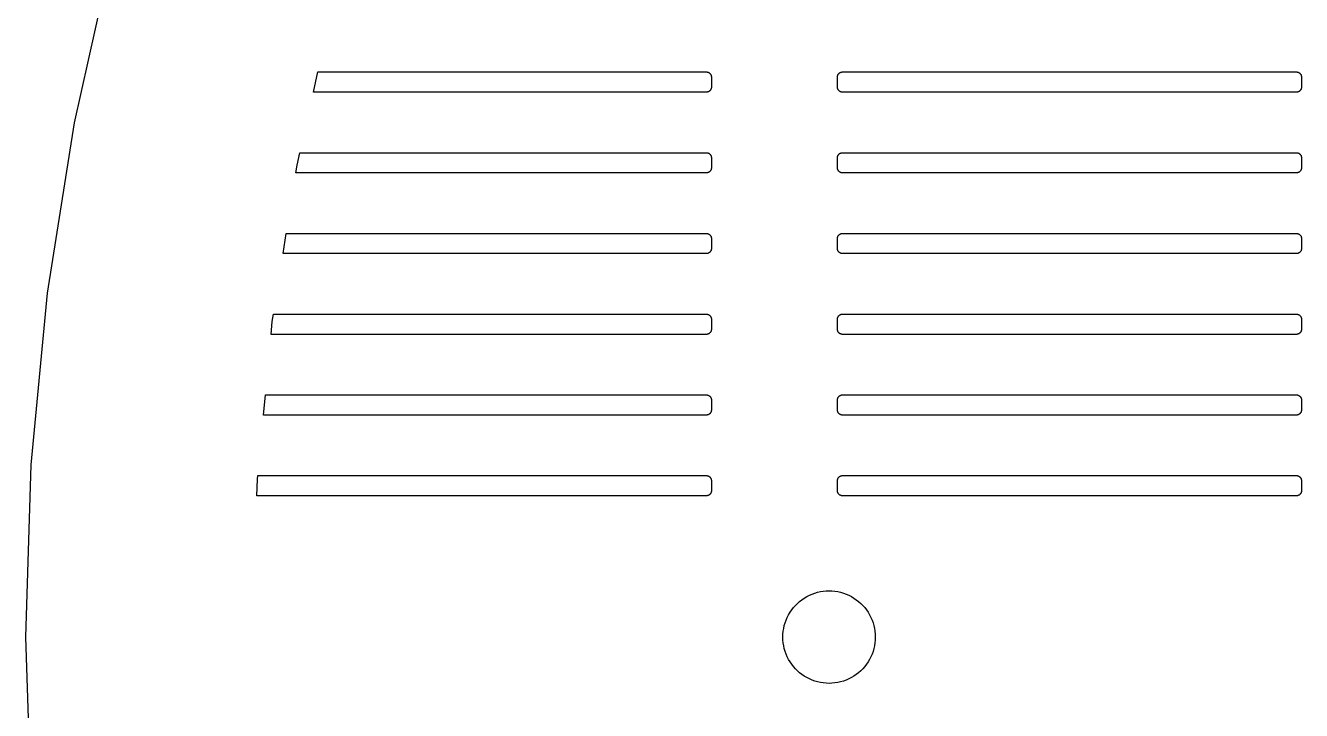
# Model space of a CAD drawing. Header units: metres. Extents: x -163 to 163, y -163 to 163.
# Drawn here: x -163.2 to -87.3, y -4.4 to 36.4 of the extents above; entities that cross this region are included whole.
import ezdxf

# ---------------------------------------------------------------- set-up
doc = ezdxf.new("R2010")
doc.units = ezdxf.units.M

msp = doc.modelspace()

# ---------------------------------------------------------------- linework, layer by layer
for p, q in [((-158.072, 40.5859), (-160.308, 30.5804)), ((-146.075, 32.401), (-145.807, 33.601)), ((-145.807, 33.601), (-122.699, 33.601)), ((-122.699, 33.601), (-122.68, 33.6004)), ((-122.68, 33.6004), (-122.661, 33.5987)), ((-122.661, 33.5987), (-122.643, 33.5957)), ((-122.643, 33.5957), (-122.624, 33.5916)), ((-122.624, 33.5916), (-122.606, 33.5863)), ((-122.606, 33.5863), (-122.589, 33.58)), ((-122.589, 33.58), (-122.571, 33.5725)), ((-122.571, 33.5725), (-122.554, 33.5639)), ((-122.554, 33.5639), (-122.538, 33.5543)), ((-122.538, 33.5543), (-122.523, 33.5437)), ((-122.523, 33.5437), (-122.508, 33.5322)), ((-122.508, 33.5322), (-122.494, 33.5197)), ((-122.494, 33.5197), (-122.48, 33.5064)), ((-122.48, 33.5064), (-122.468, 33.4923)), ((-122.468, 33.4923), (-122.456, 33.4774)), ((-122.456, 33.4774), (-122.446, 33.4618)), ((-122.446, 33.4618), (-122.436, 33.4456)), ((-122.436, 33.4456), (-122.428, 33.4288)), ((-122.428, 33.4288), (-122.42, 33.4115)), ((-122.42, 33.4115), (-122.414, 33.3937)), ((-114.884, 33.3937), (-114.878, 33.4115)), ((-114.878, 33.4115), (-114.87, 33.4288)), ((-114.87, 33.4288), (-114.862, 33.4456)), ((-114.862, 33.4456), (-114.852, 33.4618)), ((-114.852, 33.4618), (-114.842, 33.4774)), ((-114.842, 33.4774), (-114.83, 33.4923)), ((-114.83, 33.4923), (-114.818, 33.5064)), ((-114.818, 33.5064), (-114.804, 33.5197)), ((-114.804, 33.5197), (-114.79, 33.5322)), ((-114.79, 33.5322), (-114.775, 33.5437)), ((-114.775, 33.5437), (-114.76, 33.5543)), ((-114.76, 33.5543), (-114.743, 33.5639)), ((-114.743, 33.5639), (-114.727, 33.5725)), ((-114.727, 33.5725), (-114.709, 33.58)), ((-114.709, 33.58), (-114.692, 33.5863)), ((-114.692, 33.5863), (-114.674, 33.5916)), ((-114.674, 33.5916), (-114.655, 33.5957)), ((-114.655, 33.5957), (-114.637, 33.5987)), ((-114.637, 33.5987), (-114.618, 33.6004)), ((-114.618, 33.6004), (-114.599, 33.601)), ((-114.599, 33.601), (-87.599, 33.601)), ((-87.599, 33.601), (-87.5801, 33.6004)), ((-87.5801, 33.6004), (-87.5614, 33.5987)), ((-87.5614, 33.5987), (-87.5427, 33.5957)), ((-87.5427, 33.5957), (-87.5243, 33.5916)), ((-87.5243, 33.5916), (-87.5062, 33.5863)), ((-87.5062, 33.5863), (-87.4885, 33.58)), ((-87.4885, 33.58), (-87.4712, 33.5725)), ((-87.4712, 33.5725), (-87.4544, 33.5639)), ((-87.4544, 33.5639), (-87.4382, 33.5543)), ((-87.4382, 33.5543), (-87.4226, 33.5437)), ((-87.4226, 33.5437), (-87.4077, 33.5322)), ((-87.4077, 33.5322), (-87.3936, 33.5197)), ((-87.3936, 33.5197), (-87.3803, 33.5064)), ((-87.3803, 33.5064), (-87.3678, 33.4923)), ((-87.3678, 33.4923), (-87.3562, 33.4774)), ((-87.3562, 33.4774), (-87.3457, 33.4618)), ((-87.3457, 33.4618), (-87.3361, 33.4456)), ((-87.3361, 33.4456), (-87.3275, 33.4288)), ((-87.3275, 33.4288), (-87.32, 33.4115)), ((-87.32, 33.4115), (-87.3136, 33.3937)), ((-122.414, 33.3937), (-122.408, 33.3756)), ((-122.408, 33.3756), (-122.404, 33.3573)), ((-122.404, 32.6448), (-122.408, 32.6264)), ((-122.404, 33.3573), (-122.401, 33.3386)), ((-122.401, 32.6634), (-122.404, 32.6448)), ((-122.401, 33.3386), (-122.4, 33.3199)), ((-122.4, 32.6822), (-122.401, 32.6634)), ((-122.4, 33.3199), (-122.399, 33.301)), ((-122.399, 32.701), (-122.4, 32.6822)), ((-122.399, 33.301), (-122.399, 32.701)), ((-114.899, 33.301), (-114.898, 33.3199)), ((-114.899, 32.701), (-114.899, 33.301)), ((-114.898, 32.6822), (-114.899, 32.701)), ((-114.898, 33.3199), (-114.897, 33.3386)), ((-114.897, 32.6634), (-114.898, 32.6822)), ((-114.897, 33.3386), (-114.894, 33.3573)), ((-114.894, 32.6448), (-114.897, 32.6634)), ((-114.894, 33.3573), (-114.89, 33.3756)), ((-114.89, 32.6264), (-114.894, 32.6448)), ((-114.89, 33.3756), (-114.884, 33.3937)), ((-87.3136, 33.3937), (-87.3084, 33.3756)), ((-87.3084, 33.3756), (-87.3043, 33.3573)), ((-87.3043, 32.6448), (-87.3084, 32.6264)), ((-87.3043, 33.3573), (-87.3013, 33.3386)), ((-87.3013, 32.6634), (-87.3043, 32.6448)), ((-87.3013, 33.3386), (-87.2995, 33.3199)), ((-87.2995, 32.6822), (-87.3013, 32.6634)), ((-87.2995, 33.3199), (-87.299, 33.301)), ((-87.299, 32.701), (-87.2995, 32.6822)), ((-87.299, 33.301), (-87.299, 32.701)), ((-122.699, 32.401), (-146.075, 32.401)), ((-122.68, 32.4016), (-122.699, 32.401)), ((-122.661, 32.4034), (-122.68, 32.4016)), ((-122.643, 32.4064), (-122.661, 32.4034)), ((-122.624, 32.4105), (-122.643, 32.4064)), ((-122.606, 32.4157), (-122.624, 32.4105)), ((-122.589, 32.4221), (-122.606, 32.4157)), ((-122.571, 32.4296), (-122.589, 32.4221)), ((-122.554, 32.4382), (-122.571, 32.4296)), ((-122.538, 32.4477), (-122.554, 32.4382)), ((-122.523, 32.4583), (-122.538, 32.4477)), ((-122.508, 32.4699), (-122.523, 32.4583)), ((-122.494, 32.4823), (-122.508, 32.4699)), ((-122.48, 32.4957), (-122.494, 32.4823)), ((-122.468, 32.5098), (-122.48, 32.4957)), ((-122.456, 32.5247), (-122.468, 32.5098)), ((-122.446, 32.5403), (-122.456, 32.5247)), ((-122.436, 32.5565), (-122.446, 32.5403)), ((-122.428, 32.5733), (-122.436, 32.5565)), ((-122.42, 32.5906), (-122.428, 32.5733)), ((-122.414, 32.6083), (-122.42, 32.5906)), ((-122.408, 32.6264), (-122.414, 32.6083)), ((-114.884, 32.6083), (-114.89, 32.6264)), ((-114.878, 32.5906), (-114.884, 32.6083)), ((-114.87, 32.5733), (-114.878, 32.5906)), ((-114.862, 32.5565), (-114.87, 32.5733)), ((-114.852, 32.5403), (-114.862, 32.5565)), ((-114.842, 32.5247), (-114.852, 32.5403)), ((-114.83, 32.5098), (-114.842, 32.5247)), ((-114.818, 32.4957), (-114.83, 32.5098)), ((-114.804, 32.4823), (-114.818, 32.4957)), ((-114.79, 32.4699), (-114.804, 32.4823)), ((-114.775, 32.4583), (-114.79, 32.4699)), ((-114.76, 32.4477), (-114.775, 32.4583)), ((-114.743, 32.4382), (-114.76, 32.4477)), ((-114.727, 32.4296), (-114.743, 32.4382)), ((-114.709, 32.4221), (-114.727, 32.4296)), ((-114.692, 32.4157), (-114.709, 32.4221)), ((-114.674, 32.4105), (-114.692, 32.4157)), ((-114.655, 32.4064), (-114.674, 32.4105)), ((-114.637, 32.4034), (-114.655, 32.4064)), ((-114.618, 32.4016), (-114.637, 32.4034)), ((-114.599, 32.401), (-114.618, 32.4016)), ((-87.599, 32.401), (-114.599, 32.401)), ((-87.5801, 32.4016), (-87.599, 32.401)), ((-87.5614, 32.4034), (-87.5801, 32.4016)), ((-87.5427, 32.4064), (-87.5614, 32.4034)), ((-87.5243, 32.4105), (-87.5427, 32.4064)), ((-87.5062, 32.4157), (-87.5243, 32.4105)), ((-87.4885, 32.4221), (-87.5062, 32.4157)), ((-87.4712, 32.4296), (-87.4885, 32.4221)), ((-87.4544, 32.4382), (-87.4712, 32.4296)), ((-87.4382, 32.4477), (-87.4544, 32.4382)), ((-87.4226, 32.4583), (-87.4382, 32.4477)), ((-87.4077, 32.4699), (-87.4226, 32.4583)), ((-87.3936, 32.4823), (-87.4077, 32.4699)), ((-87.3803, 32.4957), (-87.3936, 32.4823)), ((-87.3678, 32.5098), (-87.3803, 32.4957)), ((-87.3562, 32.5247), (-87.3678, 32.5098)), ((-87.3457, 32.5403), (-87.3562, 32.5247)), ((-87.3361, 32.5565), (-87.3457, 32.5403)), ((-87.3275, 32.5733), (-87.3361, 32.5565)), ((-87.32, 32.5906), (-87.3275, 32.5733)), ((-87.3136, 32.6083), (-87.32, 32.5906)), ((-87.3084, 32.6264), (-87.3136, 32.6083)), ((-160.308, 30.5804), (-161.912, 20.4542)), ((-147.047, 28.0508), (-146.88, 28.801)), ((-146.88, 28.801), (-122.699, 28.801)), ((-122.699, 28.801), (-122.68, 28.8004)), ((-122.68, 28.8004), (-122.661, 28.7987)), ((-122.661, 28.7987), (-122.643, 28.7957)), ((-122.643, 28.7957), (-122.624, 28.7916)), ((-122.624, 28.7916), (-122.606, 28.7864)), ((-122.606, 28.7864), (-122.589, 28.78)), ((-122.589, 28.78), (-122.571, 28.7725)), ((-122.571, 28.7725), (-122.554, 28.7639)), ((-122.554, 28.7639), (-122.538, 28.7543)), ((-122.538, 28.7543), (-122.523, 28.7437)), ((-122.523, 28.7437), (-122.508, 28.7322)), ((-122.508, 28.7322), (-122.494, 28.7197)), ((-122.494, 28.7197), (-122.48, 28.7064)), ((-122.48, 28.7064), (-122.468, 28.6923)), ((-122.468, 28.6923), (-122.456, 28.6774)), ((-122.456, 28.6774), (-122.446, 28.6618)), ((-122.446, 28.6618), (-122.436, 28.6456)), ((-122.436, 28.6456), (-122.428, 28.6288)), ((-122.428, 28.6288), (-122.42, 28.6115)), ((-122.42, 28.6115), (-122.414, 28.5938)), ((-122.414, 28.5938), (-122.408, 28.5757)), ((-122.408, 28.5757), (-122.404, 28.5573)), ((-122.404, 28.5573), (-122.401, 28.5386)), ((-122.401, 28.5386), (-122.4, 28.5199)), ((-122.4, 28.5199), (-122.399, 28.501)), ((-122.399, 28.501), (-122.399, 27.901)), ((-114.899, 28.501), (-114.898, 28.5199)), ((-114.899, 27.901), (-114.899, 28.501)), ((-114.898, 28.5199), (-114.897, 28.5386)), ((-114.897, 28.5386), (-114.894, 28.5573)), ((-114.894, 28.5573), (-114.89, 28.5757)), ((-114.89, 28.5757), (-114.884, 28.5938)), ((-114.884, 28.5938), (-114.878, 28.6115)), ((-114.878, 28.6115), (-114.87, 28.6288)), ((-114.87, 28.6288), (-114.862, 28.6456)), ((-114.862, 28.6456), (-114.852, 28.6618)), ((-114.852, 28.6618), (-114.842, 28.6774)), ((-114.842, 28.6774), (-114.83, 28.6923)), ((-114.83, 28.6923), (-114.818, 28.7064)), ((-114.818, 28.7064), (-114.804, 28.7197)), ((-114.804, 28.7197), (-114.79, 28.7322)), ((-114.79, 28.7322), (-114.775, 28.7437)), ((-114.775, 28.7437), (-114.76, 28.7543)), ((-114.76, 28.7543), (-114.743, 28.7639)), ((-114.743, 28.7639), (-114.727, 28.7725)), ((-114.727, 28.7725), (-114.709, 28.78)), ((-114.709, 28.78), (-114.692, 28.7864)), ((-114.692, 28.7864), (-114.674, 28.7916)), ((-114.674, 28.7916), (-114.655, 28.7957)), ((-114.655, 28.7957), (-114.637, 28.7987)), ((-114.637, 28.7987), (-114.618, 28.8004)), ((-114.618, 28.8004), (-114.599, 28.801)), ((-114.599, 28.801), (-87.599, 28.801)), ((-87.599, 28.801), (-87.5801, 28.8004)), ((-87.5801, 28.8004), (-87.5614, 28.7987)), ((-87.5614, 28.7987), (-87.5427, 28.7957)), ((-87.5427, 28.7957), (-87.5243, 28.7916)), ((-87.5243, 28.7916), (-87.5062, 28.7864)), ((-87.5062, 28.7864), (-87.4885, 28.78)), ((-87.4885, 28.78), (-87.4712, 28.7725)), ((-87.4712, 28.7725), (-87.4544, 28.7639)), ((-87.4544, 28.7639), (-87.4382, 28.7543)), ((-87.4382, 28.7543), (-87.4226, 28.7437)), ((-87.4226, 28.7437), (-87.4077, 28.7322)), ((-87.4077, 28.7322), (-87.3936, 28.7197)), ((-87.3936, 28.7197), (-87.3803, 28.7064)), ((-87.3803, 28.7064), (-87.3678, 28.6923)), ((-87.3678, 28.6923), (-87.3562, 28.6774)), ((-87.3562, 28.6774), (-87.3457, 28.6618)), ((-87.3457, 28.6618), (-87.3361, 28.6456)), ((-87.3361, 28.6456), (-87.3275, 28.6288)), ((-87.3275, 28.6288), (-87.32, 28.6115)), ((-87.32, 28.6115), (-87.3136, 28.5938)), ((-87.3136, 28.5938), (-87.3084, 28.5757)), ((-87.3084, 28.5757), (-87.3043, 28.5573)), ((-87.3043, 28.5573), (-87.3013, 28.5386)), ((-87.3013, 28.5386), (-87.2995, 28.5199)), ((-87.2995, 28.5199), (-87.299, 28.501)), ((-87.299, 28.501), (-87.299, 27.901)), ((-147.119, 27.601), (-147.047, 28.0508)), ((-122.699, 27.601), (-147.119, 27.601)), ((-122.68, 27.6016), (-122.699, 27.601)), ((-122.661, 27.6034), (-122.68, 27.6016)), ((-122.643, 27.6064), (-122.661, 27.6034)), ((-122.624, 27.6105), (-122.643, 27.6064)), ((-122.606, 27.6157), (-122.624, 27.6105)), ((-122.589, 27.6221), (-122.606, 27.6157)), ((-122.571, 27.6296), (-122.589, 27.6221)), ((-122.554, 27.6382), (-122.571, 27.6296)), ((-122.538, 27.6477), (-122.554, 27.6382)), ((-122.523, 27.6583), (-122.538, 27.6477)), ((-122.508, 27.6699), (-122.523, 27.6583)), ((-122.494, 27.6823), (-122.508, 27.6699)), ((-122.48, 27.6957), (-122.494, 27.6823)), ((-122.468, 27.7098), (-122.48, 27.6957)), ((-122.456, 27.7247), (-122.468, 27.7098)), ((-122.446, 27.7403), (-122.456, 27.7247)), ((-122.436, 27.7565), (-122.446, 27.7403)), ((-122.428, 27.7733), (-122.436, 27.7565)), ((-122.42, 27.7906), (-122.428, 27.7733)), ((-122.414, 27.8083), (-122.42, 27.7906)), ((-122.408, 27.8264), (-122.414, 27.8083)), ((-122.404, 27.8448), (-122.408, 27.8264)), ((-122.401, 27.8634), (-122.404, 27.8448)), ((-122.4, 27.8822), (-122.401, 27.8634)), ((-122.399, 27.901), (-122.4, 27.8822)), ((-114.898, 27.8822), (-114.899, 27.901)), ((-114.897, 27.8634), (-114.898, 27.8822)), ((-114.894, 27.8448), (-114.897, 27.8634)), ((-114.89, 27.8264), (-114.894, 27.8448)), ((-114.884, 27.8083), (-114.89, 27.8264)), ((-114.878, 27.7906), (-114.884, 27.8083)), ((-114.87, 27.7733), (-114.878, 27.7906)), ((-114.862, 27.7565), (-114.87, 27.7733)), ((-114.852, 27.7403), (-114.862, 27.7565)), ((-114.842, 27.7247), (-114.852, 27.7403)), ((-114.83, 27.7098), (-114.842, 27.7247)), ((-114.818, 27.6957), (-114.83, 27.7098)), ((-114.804, 27.6823), (-114.818, 27.6957)), ((-114.79, 27.6699), (-114.804, 27.6823)), ((-114.775, 27.6583), (-114.79, 27.6699)), ((-114.76, 27.6477), (-114.775, 27.6583)), ((-114.743, 27.6382), (-114.76, 27.6477)), ((-114.727, 27.6296), (-114.743, 27.6382)), ((-114.709, 27.6221), (-114.727, 27.6296)), ((-114.692, 27.6157), (-114.709, 27.6221)), ((-114.674, 27.6105), (-114.692, 27.6157)), ((-114.655, 27.6064), (-114.674, 27.6105)), ((-114.637, 27.6034), (-114.655, 27.6064)), ((-114.618, 27.6016), (-114.637, 27.6034)), ((-114.599, 27.601), (-114.618, 27.6016)), ((-87.599, 27.601), (-114.599, 27.601)), ((-87.5801, 27.6016), (-87.599, 27.601)), ((-87.5614, 27.6034), (-87.5801, 27.6016)), ((-87.5427, 27.6064), (-87.5614, 27.6034)), ((-87.5243, 27.6105), (-87.5427, 27.6064)), ((-87.5062, 27.6157), (-87.5243, 27.6105)), ((-87.4885, 27.6221), (-87.5062, 27.6157)), ((-87.4712, 27.6296), (-87.4885, 27.6221)), ((-87.4544, 27.6382), (-87.4712, 27.6296)), ((-87.4382, 27.6477), (-87.4544, 27.6382)), ((-87.4226, 27.6583), (-87.4382, 27.6477)), ((-87.4077, 27.6699), (-87.4226, 27.6583)), ((-87.3936, 27.6823), (-87.4077, 27.6699)), ((-87.3803, 27.6957), (-87.3936, 27.6823)), ((-87.3678, 27.7098), (-87.3803, 27.6957)), ((-87.3562, 27.7247), (-87.3678, 27.7098)), ((-87.3457, 27.7403), (-87.3562, 27.7247)), ((-87.3361, 27.7565), (-87.3457, 27.7403)), ((-87.3275, 27.7733), (-87.3361, 27.7565)), ((-87.32, 27.7906), (-87.3275, 27.7733)), ((-87.3136, 27.8083), (-87.32, 27.7906)), ((-87.3084, 27.8264), (-87.3136, 27.8083)), ((-87.3043, 27.8448), (-87.3084, 27.8264)), ((-87.3013, 27.8634), (-87.3043, 27.8448)), ((-87.2995, 27.8822), (-87.3013, 27.8634)), ((-87.299, 27.901), (-87.2995, 27.8822)), ((-147.879, 22.801), (-147.689, 24.001)), ((-147.689, 24.001), (-122.699, 24.001)), ((-122.699, 24.001), (-122.68, 24.0004)), ((-122.68, 24.0004), (-122.661, 23.9987)), ((-122.661, 23.9987), (-122.643, 23.9957)), ((-122.643, 23.9957), (-122.624, 23.9916)), ((-122.624, 23.9916), (-122.606, 23.9864)), ((-122.606, 23.9864), (-122.589, 23.98)), ((-122.589, 23.98), (-122.571, 23.9725)), ((-122.571, 23.9725), (-122.554, 23.9639)), ((-122.554, 23.9639), (-122.538, 23.9543)), ((-122.538, 23.9543), (-122.523, 23.9437)), ((-122.523, 23.9437), (-122.508, 23.9322)), ((-122.508, 23.9322), (-122.494, 23.9197)), ((-122.494, 23.9197), (-122.48, 23.9064)), ((-122.48, 23.9064), (-122.468, 23.8923)), ((-122.468, 23.8923), (-122.456, 23.8774)), ((-122.456, 23.8774), (-122.446, 23.8618)), ((-122.446, 23.8618), (-122.436, 23.8456)), ((-122.436, 23.8456), (-122.428, 23.8288)), ((-122.428, 23.8288), (-122.42, 23.8115)), ((-122.42, 23.8115), (-122.414, 23.7937)), ((-122.414, 23.7937), (-122.408, 23.7757)), ((-122.408, 23.7757), (-122.404, 23.7572)), ((-122.404, 23.7572), (-122.401, 23.7386)), ((-122.401, 23.7386), (-122.4, 23.7199)), ((-122.4, 23.7199), (-122.399, 23.701)), ((-122.399, 23.701), (-122.399, 23.101)), ((-114.899, 23.701), (-114.898, 23.7199)), ((-114.899, 23.101), (-114.899, 23.701)), ((-114.898, 23.7199), (-114.897, 23.7386)), ((-114.897, 23.7386), (-114.894, 23.7572)), ((-114.894, 23.7572), (-114.89, 23.7757)), ((-114.89, 23.7757), (-114.884, 23.7937)), ((-114.884, 23.7937), (-114.878, 23.8115)), ((-114.878, 23.8115), (-114.87, 23.8288)), ((-114.87, 23.8288), (-114.862, 23.8456)), ((-114.862, 23.8456), (-114.852, 23.8618)), ((-114.852, 23.8618), (-114.842, 23.8774)), ((-114.842, 23.8774), (-114.83, 23.8923)), ((-114.83, 23.8923), (-114.818, 23.9064)), ((-114.818, 23.9064), (-114.804, 23.9197)), ((-114.804, 23.9197), (-114.79, 23.9322)), ((-114.79, 23.9322), (-114.775, 23.9437)), ((-114.775, 23.9437), (-114.76, 23.9543)), ((-114.76, 23.9543), (-114.743, 23.9639)), ((-114.743, 23.9639), (-114.727, 23.9725)), ((-114.727, 23.9725), (-114.709, 23.98)), ((-114.709, 23.98), (-114.692, 23.9864)), ((-114.692, 23.9864), (-114.674, 23.9916)), ((-114.674, 23.9916), (-114.655, 23.9957)), ((-114.655, 23.9957), (-114.637, 23.9987)), ((-114.637, 23.9987), (-114.618, 24.0004)), ((-114.618, 24.0004), (-114.599, 24.001)), ((-114.599, 24.001), (-87.599, 24.001)), ((-87.599, 24.001), (-87.5801, 24.0004)), ((-87.5801, 24.0004), (-87.5614, 23.9987)), ((-87.5614, 23.9987), (-87.5427, 23.9957)), ((-87.5427, 23.9957), (-87.5243, 23.9916)), ((-87.5243, 23.9916), (-87.5062, 23.9864)), ((-87.5062, 23.9864), (-87.4885, 23.98)), ((-87.4885, 23.98), (-87.4712, 23.9725)), ((-87.4712, 23.9725), (-87.4544, 23.9639)), ((-87.4544, 23.9639), (-87.4382, 23.9543)), ((-87.4382, 23.9543), (-87.4226, 23.9437)), ((-87.4226, 23.9437), (-87.4077, 23.9322)), ((-87.4077, 23.9322), (-87.3936, 23.9197)), ((-87.3936, 23.9197), (-87.3803, 23.9064)), ((-87.3803, 23.9064), (-87.3678, 23.8923)), ((-87.3678, 23.8923), (-87.3562, 23.8774)), ((-87.3562, 23.8774), (-87.3457, 23.8618)), ((-87.3457, 23.8618), (-87.3361, 23.8456)), ((-87.3361, 23.8456), (-87.3275, 23.8288)), ((-87.3275, 23.8288), (-87.32, 23.8115)), ((-87.32, 23.8115), (-87.3136, 23.7937)), ((-87.3136, 23.7937), (-87.3084, 23.7757)), ((-87.3084, 23.7757), (-87.3043, 23.7572)), ((-87.3043, 23.7572), (-87.3013, 23.7386)), ((-87.3013, 23.7386), (-87.2995, 23.7199)), ((-87.2995, 23.7199), (-87.299, 23.701)), ((-87.299, 23.701), (-87.299, 23.101)), ((-122.699, 22.801), (-147.879, 22.801)), ((-122.68, 22.8016), (-122.699, 22.801)), ((-122.661, 22.8034), (-122.68, 22.8016)), ((-122.643, 22.8064), (-122.661, 22.8034)), ((-122.624, 22.8105), (-122.643, 22.8064)), ((-122.606, 22.8157), (-122.624, 22.8105)), ((-122.589, 22.8221), (-122.606, 22.8157)), ((-122.571, 22.8296), (-122.589, 22.8221)), ((-122.554, 22.8382), (-122.571, 22.8296)), ((-122.538, 22.8477), (-122.554, 22.8382)), ((-122.523, 22.8583), (-122.538, 22.8477)), ((-122.508, 22.8699), (-122.523, 22.8583)), ((-122.494, 22.8824), (-122.508, 22.8699)), ((-122.48, 22.8957), (-122.494, 22.8824)), ((-122.468, 22.9098), (-122.48, 22.8957)), ((-122.456, 22.9247), (-122.468, 22.9098)), ((-122.446, 22.9403), (-122.456, 22.9247)), ((-122.436, 22.9565), (-122.446, 22.9403)), ((-122.428, 22.9733), (-122.436, 22.9565)), ((-122.42, 22.9906), (-122.428, 22.9733)), ((-122.414, 23.0083), (-122.42, 22.9906)), ((-122.408, 23.0264), (-122.414, 23.0083)), ((-122.404, 23.0448), (-122.408, 23.0264)), ((-122.401, 23.0634), (-122.404, 23.0448)), ((-122.4, 23.0822), (-122.401, 23.0634)), ((-122.399, 23.101), (-122.4, 23.0822)), ((-114.898, 23.0822), (-114.899, 23.101)), ((-114.897, 23.0634), (-114.898, 23.0822)), ((-114.894, 23.0448), (-114.897, 23.0634)), ((-114.89, 23.0264), (-114.894, 23.0448)), ((-114.884, 23.0083), (-114.89, 23.0264)), ((-114.878, 22.9906), (-114.884, 23.0083)), ((-114.87, 22.9733), (-114.878, 22.9906)), ((-114.862, 22.9565), (-114.87, 22.9733)), ((-114.852, 22.9403), (-114.862, 22.9565)), ((-114.842, 22.9247), (-114.852, 22.9403)), ((-114.83, 22.9098), (-114.842, 22.9247)), ((-114.818, 22.8957), (-114.83, 22.9098)), ((-114.804, 22.8824), (-114.818, 22.8957)), ((-114.79, 22.8699), (-114.804, 22.8824)), ((-114.775, 22.8583), (-114.79, 22.8699)), ((-114.76, 22.8477), (-114.775, 22.8583)), ((-114.743, 22.8382), (-114.76, 22.8477)), ((-114.727, 22.8296), (-114.743, 22.8382)), ((-114.709, 22.8221), (-114.727, 22.8296)), ((-114.692, 22.8157), (-114.709, 22.8221)), ((-114.674, 22.8105), (-114.692, 22.8157)), ((-114.655, 22.8064), (-114.674, 22.8105)), ((-114.637, 22.8034), (-114.655, 22.8064)), ((-114.618, 22.8016), (-114.637, 22.8034)), ((-114.599, 22.801), (-114.618, 22.8016)), ((-87.599, 22.801), (-114.599, 22.801)), ((-87.5801, 22.8016), (-87.599, 22.801)), ((-87.5614, 22.8034), (-87.5801, 22.8016)), ((-87.5427, 22.8064), (-87.5614, 22.8034)), ((-87.5243, 22.8105), (-87.5427, 22.8064)), ((-87.5062, 22.8157), (-87.5243, 22.8105)), ((-87.4885, 22.8221), (-87.5062, 22.8157)), ((-87.4712, 22.8296), (-87.4885, 22.8221)), ((-87.4544, 22.8382), (-87.4712, 22.8296)), ((-87.4382, 22.8477), (-87.4544, 22.8382)), ((-87.4226, 22.8583), (-87.4382, 22.8477)), ((-87.4077, 22.8699), (-87.4226, 22.8583)), ((-87.3936, 22.8824), (-87.4077, 22.8699)), ((-87.3803, 22.8957), (-87.3936, 22.8824)), ((-87.3678, 22.9098), (-87.3803, 22.8957)), ((-87.3562, 22.9247), (-87.3678, 22.9098)), ((-87.3457, 22.9403), (-87.3562, 22.9247)), ((-87.3361, 22.9565), (-87.3457, 22.9403)), ((-87.3275, 22.9733), (-87.3361, 22.9565)), ((-87.32, 22.9906), (-87.3275, 22.9733)), ((-87.3136, 23.0083), (-87.32, 22.9906)), ((-87.3084, 23.0264), (-87.3136, 23.0083)), ((-87.3043, 23.0448), (-87.3084, 23.0264)), ((-87.3013, 23.0634), (-87.3043, 23.0448)), ((-87.2995, 23.0822), (-87.3013, 23.0634)), ((-87.299, 23.101), (-87.2995, 23.0822)), ((-161.912, 20.4542), (-162.877, 10.2473)), ((-148.519, 18.7623), (-148.449, 19.201)), ((-148.449, 19.201), (-122.699, 19.201)), ((-122.699, 19.201), (-122.68, 19.2005)), ((-122.68, 19.2005), (-122.661, 19.1987)), ((-122.661, 19.1987), (-122.643, 19.1957)), ((-122.643, 19.1957), (-122.624, 19.1916)), ((-122.624, 19.1916), (-122.606, 19.1864)), ((-122.606, 19.1864), (-122.589, 19.18)), ((-122.589, 19.18), (-122.571, 19.1725)), ((-122.571, 19.1725), (-122.554, 19.1639)), ((-122.554, 19.1639), (-122.538, 19.1543)), ((-122.538, 19.1543), (-122.523, 19.1437)), ((-122.523, 19.1437), (-122.508, 19.1322)), ((-122.508, 19.1322), (-122.494, 19.1197)), ((-122.494, 19.1197), (-122.48, 19.1064)), ((-122.48, 19.1064), (-122.468, 19.0923)), ((-122.468, 19.0923), (-122.456, 19.0774)), ((-122.456, 19.0774), (-122.446, 19.0618)), ((-122.446, 19.0618), (-122.436, 19.0456)), ((-122.436, 19.0456), (-122.428, 19.0288)), ((-122.428, 19.0288), (-122.42, 19.0115)), ((-122.42, 19.0115), (-122.414, 18.9937)), ((-122.414, 18.9937), (-122.408, 18.9756)), ((-122.408, 18.9756), (-122.404, 18.9573)), ((-114.894, 18.9573), (-114.89, 18.9756)), ((-114.89, 18.9756), (-114.884, 18.9937)), ((-114.884, 18.9937), (-114.878, 19.0115)), ((-114.878, 19.0115), (-114.87, 19.0288)), ((-114.87, 19.0288), (-114.862, 19.0456)), ((-114.862, 19.0456), (-114.852, 19.0618)), ((-114.852, 19.0618), (-114.842, 19.0774)), ((-114.842, 19.0774), (-114.83, 19.0923)), ((-114.83, 19.0923), (-114.818, 19.1064)), ((-114.818, 19.1064), (-114.804, 19.1197)), ((-114.804, 19.1197), (-114.79, 19.1322)), ((-114.79, 19.1322), (-114.775, 19.1437)), ((-114.775, 19.1437), (-114.76, 19.1543)), ((-114.76, 19.1543), (-114.743, 19.1639)), ((-114.743, 19.1639), (-114.727, 19.1725)), ((-114.727, 19.1725), (-114.709, 19.18)), ((-114.709, 19.18), (-114.692, 19.1864)), ((-114.692, 19.1864), (-114.674, 19.1916)), ((-114.674, 19.1916), (-114.655, 19.1957)), ((-114.655, 19.1957), (-114.637, 19.1987)), ((-114.637, 19.1987), (-114.618, 19.2005)), ((-114.618, 19.2005), (-114.599, 19.201)), ((-114.599, 19.201), (-87.599, 19.201)), ((-87.599, 19.201), (-87.5801, 19.2005)), ((-87.5801, 19.2005), (-87.5614, 19.1987)), ((-87.5614, 19.1987), (-87.5427, 19.1957)), ((-87.5427, 19.1957), (-87.5243, 19.1916)), ((-87.5243, 19.1916), (-87.5062, 19.1864)), ((-87.5062, 19.1864), (-87.4885, 19.18)), ((-87.4885, 19.18), (-87.4712, 19.1725)), ((-87.4712, 19.1725), (-87.4544, 19.1639)), ((-87.4544, 19.1639), (-87.4382, 19.1543)), ((-87.4382, 19.1543), (-87.4226, 19.1437)), ((-87.4226, 19.1437), (-87.4077, 19.1322)), ((-87.4077, 19.1322), (-87.3936, 19.1197)), ((-87.3936, 19.1197), (-87.3803, 19.1064)), ((-87.3803, 19.1064), (-87.3678, 19.0923)), ((-87.3678, 19.0923), (-87.3562, 19.0774)), ((-87.3562, 19.0774), (-87.3457, 19.0618)), ((-87.3457, 19.0618), (-87.3361, 19.0456)), ((-87.3361, 19.0456), (-87.3275, 19.0288)), ((-87.3275, 19.0288), (-87.32, 19.0115)), ((-87.32, 19.0115), (-87.3136, 18.9937)), ((-87.3136, 18.9937), (-87.3084, 18.9756)), ((-87.3084, 18.9756), (-87.3043, 18.9573)), ((-148.59, 18.001), (-148.519, 18.7623)), ((-122.408, 18.2264), (-122.414, 18.2083)), ((-122.404, 18.2448), (-122.408, 18.2264)), ((-122.404, 18.9573), (-122.401, 18.9386)), ((-122.401, 18.2634), (-122.404, 18.2448)), ((-122.401, 18.9386), (-122.4, 18.9199)), ((-122.4, 18.2822), (-122.401, 18.2634)), ((-122.4, 18.9199), (-122.399, 18.901)), ((-122.399, 18.301), (-122.4, 18.2822)), ((-122.399, 18.901), (-122.399, 18.301)), ((-114.899, 18.901), (-114.898, 18.9199)), ((-114.899, 18.301), (-114.899, 18.901)), ((-114.898, 18.2822), (-114.899, 18.301)), ((-114.898, 18.9199), (-114.897, 18.9386)), ((-114.897, 18.2634), (-114.898, 18.2822)), ((-114.897, 18.9386), (-114.894, 18.9573)), ((-114.894, 18.2448), (-114.897, 18.2634)), ((-114.89, 18.2264), (-114.894, 18.2448)), ((-114.884, 18.2083), (-114.89, 18.2264)), ((-87.3084, 18.2264), (-87.3136, 18.2083)), ((-87.3043, 18.2448), (-87.3084, 18.2264)), ((-87.3043, 18.9573), (-87.3013, 18.9386)), ((-87.3013, 18.2634), (-87.3043, 18.2448)), ((-87.3013, 18.9386), (-87.2995, 18.9199)), ((-87.2995, 18.2822), (-87.3013, 18.2634)), ((-87.2995, 18.9199), (-87.299, 18.901)), ((-87.299, 18.301), (-87.2995, 18.2822)), ((-87.299, 18.901), (-87.299, 18.301)), ((-122.699, 18.001), (-148.59, 18.001)), ((-122.68, 18.0016), (-122.699, 18.001)), ((-122.661, 18.0034), (-122.68, 18.0016)), ((-122.643, 18.0063), (-122.661, 18.0034)), ((-122.624, 18.0105), (-122.643, 18.0063)), ((-122.606, 18.0157), (-122.624, 18.0105)), ((-122.589, 18.0221), (-122.606, 18.0157)), ((-122.571, 18.0296), (-122.589, 18.0221)), ((-122.554, 18.0381), (-122.571, 18.0296)), ((-122.538, 18.0477), (-122.554, 18.0381)), ((-122.523, 18.0583), (-122.538, 18.0477)), ((-122.508, 18.0699), (-122.523, 18.0583)), ((-122.494, 18.0824), (-122.508, 18.0699)), ((-122.48, 18.0957), (-122.494, 18.0824)), ((-122.468, 18.1098), (-122.48, 18.0957)), ((-122.456, 18.1247), (-122.468, 18.1098)), ((-122.446, 18.1403), (-122.456, 18.1247)), ((-122.436, 18.1565), (-122.446, 18.1403)), ((-122.428, 18.1733), (-122.436, 18.1565)), ((-122.42, 18.1906), (-122.428, 18.1733)), ((-122.414, 18.2083), (-122.42, 18.1906)), ((-114.878, 18.1906), (-114.884, 18.2083)), ((-114.87, 18.1733), (-114.878, 18.1906)), ((-114.862, 18.1565), (-114.87, 18.1733)), ((-114.852, 18.1403), (-114.862, 18.1565)), ((-114.842, 18.1247), (-114.852, 18.1403)), ((-114.83, 18.1098), (-114.842, 18.1247)), ((-114.818, 18.0957), (-114.83, 18.1098)), ((-114.804, 18.0824), (-114.818, 18.0957)), ((-114.79, 18.0699), (-114.804, 18.0824)), ((-114.775, 18.0583), (-114.79, 18.0699)), ((-114.76, 18.0477), (-114.775, 18.0583)), ((-114.743, 18.0381), (-114.76, 18.0477)), ((-114.727, 18.0296), (-114.743, 18.0381)), ((-114.709, 18.0221), (-114.727, 18.0296)), ((-114.692, 18.0157), (-114.709, 18.0221)), ((-114.674, 18.0105), (-114.692, 18.0157)), ((-114.655, 18.0063), (-114.674, 18.0105)), ((-114.637, 18.0034), (-114.655, 18.0063)), ((-114.618, 18.0016), (-114.637, 18.0034)), ((-114.599, 18.001), (-114.618, 18.0016)), ((-87.599, 18.001), (-114.599, 18.001)), ((-87.5801, 18.0016), (-87.599, 18.001)), ((-87.5614, 18.0034), (-87.5801, 18.0016)), ((-87.5427, 18.0063), (-87.5614, 18.0034)), ((-87.5243, 18.0105), (-87.5427, 18.0063)), ((-87.5062, 18.0157), (-87.5243, 18.0105)), ((-87.4885, 18.0221), (-87.5062, 18.0157)), ((-87.4712, 18.0296), (-87.4885, 18.0221)), ((-87.4544, 18.0381), (-87.4712, 18.0296)), ((-87.4382, 18.0477), (-87.4544, 18.0381)), ((-87.4226, 18.0583), (-87.4382, 18.0477)), ((-87.4077, 18.0699), (-87.4226, 18.0583)), ((-87.3936, 18.0824), (-87.4077, 18.0699)), ((-87.3803, 18.0957), (-87.3936, 18.0824)), ((-87.3678, 18.1098), (-87.3803, 18.0957)), ((-87.3562, 18.1247), (-87.3678, 18.1098)), ((-87.3457, 18.1403), (-87.3562, 18.1247)), ((-87.3361, 18.1565), (-87.3457, 18.1403)), ((-87.3275, 18.1733), (-87.3361, 18.1565)), ((-87.32, 18.1906), (-87.3275, 18.1733)), ((-87.3136, 18.2083), (-87.32, 18.1906)), ((-149.044, 13.201), (-148.931, 14.401)), ((-148.931, 14.401), (-122.699, 14.401)), ((-122.699, 14.401), (-122.68, 14.4005)), ((-122.68, 14.4005), (-122.661, 14.3987)), ((-122.661, 14.3987), (-122.643, 14.3957)), ((-122.643, 14.3957), (-122.624, 14.3916)), ((-122.624, 14.3916), (-122.606, 14.3864)), ((-122.606, 14.3864), (-122.589, 14.38)), ((-122.589, 14.38), (-122.571, 14.3725)), ((-122.571, 14.3725), (-122.554, 14.3639)), ((-122.554, 14.3639), (-122.538, 14.3543)), ((-122.538, 14.3543), (-122.523, 14.3438)), ((-122.523, 14.3438), (-122.508, 14.3322)), ((-122.508, 14.3322), (-122.494, 14.3197)), ((-122.494, 14.3197), (-122.48, 14.3064)), ((-122.48, 14.3064), (-122.468, 14.2923)), ((-122.468, 14.2923), (-122.456, 14.2774)), ((-122.456, 14.2774), (-122.446, 14.2618)), ((-122.446, 14.2618), (-122.436, 14.2456)), ((-122.436, 14.2456), (-122.428, 14.2288)), ((-122.428, 14.2288), (-122.42, 14.2115)), ((-122.42, 14.2115), (-122.414, 14.1937)), ((-122.414, 14.1937), (-122.408, 14.1756)), ((-122.408, 14.1756), (-122.404, 14.1573)), ((-122.404, 14.1573), (-122.401, 14.1386)), ((-122.401, 14.1386), (-122.4, 14.1199)), ((-122.4, 14.1199), (-122.399, 14.101)), ((-122.399, 14.101), (-122.399, 13.501)), ((-114.899, 14.101), (-114.898, 14.1199)), ((-114.899, 13.501), (-114.899, 14.101)), ((-114.898, 14.1199), (-114.897, 14.1386)), ((-114.897, 14.1386), (-114.894, 14.1573)), ((-114.894, 14.1573), (-114.89, 14.1756)), ((-114.89, 14.1756), (-114.884, 14.1937)), ((-114.884, 14.1937), (-114.878, 14.2115)), ((-114.878, 14.2115), (-114.87, 14.2288)), ((-114.87, 14.2288), (-114.862, 14.2456)), ((-114.862, 14.2456), (-114.852, 14.2618)), ((-114.852, 14.2618), (-114.842, 14.2774)), ((-114.842, 14.2774), (-114.83, 14.2923)), ((-114.83, 14.2923), (-114.818, 14.3064)), ((-114.818, 14.3064), (-114.804, 14.3197)), ((-114.804, 14.3197), (-114.79, 14.3322)), ((-114.79, 14.3322), (-114.775, 14.3438)), ((-114.775, 14.3438), (-114.76, 14.3543)), ((-114.76, 14.3543), (-114.743, 14.3639)), ((-114.743, 14.3639), (-114.727, 14.3725)), ((-114.727, 14.3725), (-114.709, 14.38)), ((-114.709, 14.38), (-114.692, 14.3864)), ((-114.692, 14.3864), (-114.674, 14.3916)), ((-114.674, 14.3916), (-114.655, 14.3957)), ((-114.655, 14.3957), (-114.637, 14.3987)), ((-114.637, 14.3987), (-114.618, 14.4005)), ((-114.618, 14.4005), (-114.599, 14.401)), ((-114.599, 14.401), (-87.599, 14.401)), ((-87.599, 14.401), (-87.5801, 14.4005)), ((-87.5801, 14.4005), (-87.5614, 14.3987)), ((-87.5614, 14.3987), (-87.5427, 14.3957)), ((-87.5427, 14.3957), (-87.5243, 14.3916)), ((-87.5243, 14.3916), (-87.5062, 14.3864)), ((-87.5062, 14.3864), (-87.4885, 14.38)), ((-87.4885, 14.38), (-87.4712, 14.3725)), ((-87.4712, 14.3725), (-87.4544, 14.3639)), ((-87.4544, 14.3639), (-87.4382, 14.3543)), ((-87.4382, 14.3543), (-87.4226, 14.3438)), ((-87.4226, 14.3438), (-87.4077, 14.3322)), ((-87.4077, 14.3322), (-87.3936, 14.3197)), ((-87.3936, 14.3197), (-87.3803, 14.3064)), ((-87.3803, 14.3064), (-87.3678, 14.2923)), ((-87.3678, 14.2923), (-87.3562, 14.2774)), ((-87.3562, 14.2774), (-87.3457, 14.2618)), ((-87.3457, 14.2618), (-87.3361, 14.2456)), ((-87.3361, 14.2456), (-87.3275, 14.2288)), ((-87.3275, 14.2288), (-87.32, 14.2115)), ((-87.32, 14.2115), (-87.3136, 14.1937)), ((-87.3136, 14.1937), (-87.3084, 14.1756)), ((-87.3084, 14.1756), (-87.3043, 14.1573)), ((-87.3043, 14.1573), (-87.3013, 14.1386)), ((-87.3013, 14.1386), (-87.2995, 14.1199)), ((-87.2995, 14.1199), (-87.299, 14.101)), ((-87.299, 14.101), (-87.299, 13.501)), ((-122.699, 13.201), (-149.044, 13.201)), ((-122.68, 13.2016), (-122.699, 13.201)), ((-122.661, 13.2034), (-122.68, 13.2016)), ((-122.643, 13.2064), (-122.661, 13.2034)), ((-122.624, 13.2105), (-122.643, 13.2064)), ((-122.606, 13.2157), (-122.624, 13.2105)), ((-122.589, 13.2221), (-122.606, 13.2157)), ((-122.571, 13.2296), (-122.589, 13.2221)), ((-122.554, 13.2381), (-122.571, 13.2296)), ((-122.538, 13.2477), (-122.554, 13.2381)), ((-122.523, 13.2583), (-122.538, 13.2477)), ((-122.508, 13.2699), (-122.523, 13.2583)), ((-122.494, 13.2823), (-122.508, 13.2699)), ((-122.48, 13.2957), (-122.494, 13.2823)), ((-122.468, 13.3098), (-122.48, 13.2957)), ((-122.456, 13.3247), (-122.468, 13.3098)), ((-122.446, 13.3403), (-122.456, 13.3247)), ((-122.436, 13.3565), (-122.446, 13.3403)), ((-122.428, 13.3733), (-122.436, 13.3565)), ((-122.42, 13.3906), (-122.428, 13.3733)), ((-122.414, 13.4083), (-122.42, 13.3906)), ((-122.408, 13.4264), (-122.414, 13.4083)), ((-122.404, 13.4448), (-122.408, 13.4264)), ((-122.401, 13.4634), (-122.404, 13.4448)), ((-122.4, 13.4822), (-122.401, 13.4634)), ((-122.399, 13.501), (-122.4, 13.4822)), ((-114.898, 13.4822), (-114.899, 13.501)), ((-114.897, 13.4634), (-114.898, 13.4822)), ((-114.894, 13.4448), (-114.897, 13.4634)), ((-114.89, 13.4264), (-114.894, 13.4448)), ((-114.884, 13.4083), (-114.89, 13.4264)), ((-114.878, 13.3906), (-114.884, 13.4083)), ((-114.87, 13.3733), (-114.878, 13.3906)), ((-114.862, 13.3565), (-114.87, 13.3733)), ((-114.852, 13.3403), (-114.862, 13.3565)), ((-114.842, 13.3247), (-114.852, 13.3403)), ((-114.83, 13.3098), (-114.842, 13.3247)), ((-114.818, 13.2957), (-114.83, 13.3098)), ((-114.804, 13.2823), (-114.818, 13.2957)), ((-114.79, 13.2699), (-114.804, 13.2823)), ((-114.775, 13.2583), (-114.79, 13.2699)), ((-114.76, 13.2477), (-114.775, 13.2583)), ((-114.743, 13.2381), (-114.76, 13.2477)), ((-114.727, 13.2296), (-114.743, 13.2381)), ((-114.709, 13.2221), (-114.727, 13.2296)), ((-114.692, 13.2157), (-114.709, 13.2221)), ((-114.674, 13.2105), (-114.692, 13.2157)), ((-114.655, 13.2064), (-114.674, 13.2105)), ((-114.637, 13.2034), (-114.655, 13.2064)), ((-114.618, 13.2016), (-114.637, 13.2034)), ((-114.599, 13.201), (-114.618, 13.2016)), ((-87.599, 13.201), (-114.599, 13.201)), ((-87.5801, 13.2016), (-87.599, 13.201)), ((-87.5614, 13.2034), (-87.5801, 13.2016)), ((-87.5427, 13.2064), (-87.5614, 13.2034)), ((-87.5243, 13.2105), (-87.5427, 13.2064)), ((-87.5062, 13.2157), (-87.5243, 13.2105)), ((-87.4885, 13.2221), (-87.5062, 13.2157)), ((-87.4712, 13.2296), (-87.4885, 13.2221)), ((-87.4544, 13.2381), (-87.4712, 13.2296)), ((-87.4382, 13.2477), (-87.4544, 13.2381)), ((-87.4226, 13.2583), (-87.4382, 13.2477)), ((-87.4077, 13.2699), (-87.4226, 13.2583)), ((-87.3936, 13.2823), (-87.4077, 13.2699)), ((-87.3803, 13.2957), (-87.3936, 13.2823)), ((-87.3678, 13.3098), (-87.3803, 13.2957)), ((-87.3562, 13.3247), (-87.3678, 13.3098)), ((-87.3457, 13.3403), (-87.3562, 13.3247)), ((-87.3361, 13.3565), (-87.3457, 13.3403)), ((-87.3275, 13.3733), (-87.3361, 13.3565)), ((-87.32, 13.3906), (-87.3275, 13.3733)), ((-87.3136, 13.4083), (-87.32, 13.3906)), ((-87.3084, 13.4264), (-87.3136, 13.4083)), ((-87.3043, 13.4448), (-87.3084, 13.4264)), ((-87.3013, 13.4634), (-87.3043, 13.4448)), ((-87.2995, 13.4822), (-87.3013, 13.4634)), ((-87.299, 13.501), (-87.2995, 13.4822)), ((-162.877, 10.2473), (-163.199, 0)), ((-149.435, 8.40105), (-149.404, 9.39967)), ((-149.404, 9.39967), (-149.385, 9.60104)), ((-149.385, 9.60104), (-122.699, 9.60104)), ((-122.699, 9.60104), (-122.68, 9.60045)), ((-122.68, 9.60045), (-122.661, 9.59868)), ((-122.661, 9.59868), (-122.643, 9.59572)), ((-122.643, 9.59572), (-122.624, 9.59161)), ((-122.624, 9.59161), (-122.606, 9.58635)), ((-122.606, 9.58635), (-122.589, 9.57997)), ((-122.589, 9.57997), (-122.571, 9.57248)), ((-122.571, 9.57248), (-122.554, 9.56393)), ((-122.554, 9.56393), (-122.538, 9.55434)), ((-122.538, 9.55434), (-122.523, 9.54375)), ((-122.523, 9.54375), (-122.508, 9.5322)), ((-122.508, 9.5322), (-122.494, 9.51973)), ((-122.494, 9.51973), (-122.48, 9.50641)), ((-122.48, 9.50641), (-122.468, 9.49226)), ((-122.468, 9.49226), (-122.456, 9.47737)), ((-122.456, 9.47737), (-122.446, 9.46179)), ((-122.446, 9.46179), (-122.436, 9.44557)), ((-122.436, 9.44557), (-122.428, 9.42877)), ((-122.428, 9.42877), (-122.42, 9.41147)), ((-122.42, 9.41147), (-122.414, 9.39374)), ((-122.414, 9.39374), (-122.408, 9.37564)), ((-122.408, 9.37564), (-122.404, 9.35725)), ((-122.404, 9.35725), (-122.401, 9.33864)), ((-122.401, 9.33864), (-122.4, 9.31987)), ((-122.4, 9.31987), (-122.399, 9.30104)), ((-122.399, 9.30104), (-122.399, 8.70103)), ((-114.899, 9.30104), (-114.898, 9.31987)), ((-114.899, 8.70103), (-114.899, 9.30104)), ((-114.898, 9.31987), (-114.897, 9.33864)), ((-114.897, 9.33864), (-114.894, 9.35725)), ((-114.894, 9.35725), (-114.89, 9.37564)), ((-114.89, 9.37564), (-114.884, 9.39374)), ((-114.884, 9.39374), (-114.878, 9.41147)), ((-114.878, 9.41147), (-114.87, 9.42877)), ((-114.87, 9.42877), (-114.862, 9.44557)), ((-114.862, 9.44557), (-114.852, 9.46179)), ((-114.852, 9.46179), (-114.842, 9.47737)), ((-114.842, 9.47737), (-114.83, 9.49226)), ((-114.83, 9.49226), (-114.818, 9.50641)), ((-114.818, 9.50641), (-114.804, 9.51973)), ((-114.804, 9.51973), (-114.79, 9.5322)), ((-114.79, 9.5322), (-114.775, 9.54375)), ((-114.775, 9.54375), (-114.76, 9.55434)), ((-114.76, 9.55434), (-114.743, 9.56393)), ((-114.743, 9.56393), (-114.727, 9.57248)), ((-114.727, 9.57248), (-114.709, 9.57997)), ((-114.709, 9.57997), (-114.692, 9.58635)), ((-114.692, 9.58635), (-114.674, 9.59161)), ((-114.674, 9.59161), (-114.655, 9.59572)), ((-114.655, 9.59572), (-114.637, 9.59868)), ((-114.637, 9.59868), (-114.618, 9.60045)), ((-114.618, 9.60045), (-114.599, 9.60104)), ((-114.599, 9.60104), (-87.599, 9.60104)), ((-87.599, 9.60104), (-87.5801, 9.60045)), ((-87.5801, 9.60045), (-87.5614, 9.59868)), ((-87.5614, 9.59868), (-87.5427, 9.59572)), ((-87.5427, 9.59572), (-87.5243, 9.59161)), ((-87.5243, 9.59161), (-87.5062, 9.58635)), ((-87.5062, 9.58635), (-87.4885, 9.57997)), ((-87.4885, 9.57997), (-87.4712, 9.57248)), ((-87.4712, 9.57248), (-87.4544, 9.56393)), ((-87.4544, 9.56393), (-87.4382, 9.55434)), ((-87.4382, 9.55434), (-87.4226, 9.54375)), ((-87.4226, 9.54375), (-87.4077, 9.5322)), ((-87.4077, 9.5322), (-87.3936, 9.51973)), ((-87.3936, 9.51973), (-87.3803, 9.50641)), ((-87.3803, 9.50641), (-87.3678, 9.49226)), ((-87.3678, 9.49226), (-87.3562, 9.47737)), ((-87.3562, 9.47737), (-87.3457, 9.46179)), ((-87.3457, 9.46179), (-87.3361, 9.44557)), ((-87.3361, 9.44557), (-87.3275, 9.42877)), ((-87.3275, 9.42877), (-87.32, 9.41147)), ((-87.32, 9.41147), (-87.3136, 9.39374)), ((-87.3136, 9.39374), (-87.3084, 9.37564)), ((-87.3084, 9.37564), (-87.3043, 9.35725)), ((-87.3043, 9.35725), (-87.3013, 9.33864)), ((-87.3013, 9.33864), (-87.2995, 9.31987)), ((-87.2995, 9.31987), (-87.299, 9.30104)), ((-87.299, 9.30104), (-87.299, 8.70103)), ((-122.699, 8.40105), (-149.435, 8.40105)), ((-122.68, 8.40163), (-122.699, 8.40105)), ((-122.661, 8.40341), (-122.68, 8.40163)), ((-122.643, 8.40636), (-122.661, 8.40341)), ((-122.624, 8.41046), (-122.643, 8.40636)), ((-122.606, 8.41573), (-122.624, 8.41046)), ((-122.589, 8.4221), (-122.606, 8.41573)), ((-122.571, 8.4296), (-122.589, 8.4221)), ((-122.554, 8.43814), (-122.571, 8.4296)), ((-122.538, 8.44774), (-122.554, 8.43814)), ((-122.523, 8.45833), (-122.538, 8.44774)), ((-122.508, 8.46988), (-122.523, 8.45833)), ((-122.494, 8.48235), (-122.508, 8.46988)), ((-122.48, 8.49568), (-122.494, 8.48235)), ((-122.468, 8.50981), (-122.48, 8.49568)), ((-122.456, 8.5247), (-122.468, 8.50981)), ((-122.446, 8.5403), (-122.456, 8.5247)), ((-122.436, 8.55652), (-122.446, 8.5403)), ((-122.428, 8.5733), (-122.436, 8.55652)), ((-122.42, 8.59061), (-122.428, 8.5733)), ((-122.414, 8.60834), (-122.42, 8.59061)), ((-122.408, 8.62643), (-122.414, 8.60834)), ((-122.404, 8.64482), (-122.408, 8.62643)), ((-122.401, 8.66344), (-122.404, 8.64482)), ((-122.4, 8.68221), (-122.401, 8.66344)), ((-122.399, 8.70103), (-122.4, 8.68221)), ((-114.898, 8.68221), (-114.899, 8.70103)), ((-114.897, 8.66344), (-114.898, 8.68221)), ((-114.894, 8.64482), (-114.897, 8.66344)), ((-114.89, 8.62643), (-114.894, 8.64482)), ((-114.884, 8.60834), (-114.89, 8.62643)), ((-114.878, 8.59061), (-114.884, 8.60834)), ((-114.87, 8.5733), (-114.878, 8.59061)), ((-114.862, 8.55652), (-114.87, 8.5733)), ((-114.852, 8.5403), (-114.862, 8.55652)), ((-114.842, 8.5247), (-114.852, 8.5403)), ((-114.83, 8.50981), (-114.842, 8.5247)), ((-114.818, 8.49568), (-114.83, 8.50981)), ((-114.804, 8.48235), (-114.818, 8.49568)), ((-114.79, 8.46988), (-114.804, 8.48235)), ((-114.775, 8.45833), (-114.79, 8.46988)), ((-114.76, 8.44774), (-114.775, 8.45833)), ((-114.743, 8.43814), (-114.76, 8.44774)), ((-114.727, 8.4296), (-114.743, 8.43814)), ((-114.709, 8.4221), (-114.727, 8.4296)), ((-114.692, 8.41573), (-114.709, 8.4221)), ((-114.674, 8.41046), (-114.692, 8.41573)), ((-114.655, 8.40636), (-114.674, 8.41046)), ((-114.637, 8.40341), (-114.655, 8.40636)), ((-114.618, 8.40163), (-114.637, 8.40341)), ((-114.599, 8.40105), (-114.618, 8.40163)), ((-87.599, 8.40105), (-114.599, 8.40105)), ((-87.5801, 8.40163), (-87.599, 8.40105)), ((-87.5614, 8.40341), (-87.5801, 8.40163)), ((-87.5427, 8.40636), (-87.5614, 8.40341)), ((-87.5243, 8.41046), (-87.5427, 8.40636)), ((-87.5062, 8.41573), (-87.5243, 8.41046)), ((-87.4885, 8.4221), (-87.5062, 8.41573)), ((-87.4712, 8.4296), (-87.4885, 8.4221)), ((-87.4544, 8.43814), (-87.4712, 8.4296)), ((-87.4382, 8.44774), (-87.4544, 8.43814)), ((-87.4226, 8.45833), (-87.4382, 8.44774)), ((-87.4077, 8.46988), (-87.4226, 8.45833)), ((-87.3936, 8.48235), (-87.4077, 8.46988)), ((-87.3803, 8.49568), (-87.3936, 8.48235)), ((-87.3678, 8.50981), (-87.3803, 8.49568)), ((-87.3562, 8.5247), (-87.3678, 8.50981)), ((-87.3457, 8.5403), (-87.3562, 8.5247)), ((-87.3361, 8.55652), (-87.3457, 8.5403)), ((-87.3275, 8.5733), (-87.3361, 8.55652)), ((-87.32, 8.59061), (-87.3275, 8.5733)), ((-87.3136, 8.60834), (-87.32, 8.59061)), ((-87.3084, 8.62643), (-87.3136, 8.60834)), ((-87.3043, 8.64482), (-87.3084, 8.62643)), ((-87.3013, 8.66344), (-87.3043, 8.64482)), ((-87.2995, 8.68221), (-87.3013, 8.66344)), ((-87.299, 8.70103), (-87.2995, 8.68221)), ((-117.015, 2.22479), (-116.873, 2.3219)), ((-116.873, 2.3219), (-116.724, 2.40984)), ((-116.724, 2.40984), (-116.57, 2.48827)), ((-116.57, 2.48827), (-116.411, 2.55688)), ((-116.411, 2.55688), (-116.249, 2.6154)), ((-116.249, 2.6154), (-116.083, 2.66359)), ((-116.083, 2.66359), (-115.914, 2.70128)), ((-115.914, 2.70128), (-115.744, 2.7283)), ((-115.744, 2.7283), (-115.572, 2.74457)), ((-115.572, 2.74457), (-115.399, 2.75)), ((-115.399, 2.75), (-115.226, 2.74457)), ((-115.226, 2.74457), (-115.054, 2.7283)), ((-115.054, 2.7283), (-114.884, 2.70128)), ((-114.884, 2.70128), (-114.715, 2.66359)), ((-114.715, 2.66359), (-114.549, 2.6154)), ((-114.549, 2.6154), (-114.387, 2.55688)), ((-114.387, 2.55688), (-114.228, 2.48827)), ((-114.228, 2.48827), (-114.074, 2.40984)), ((-114.074, 2.40984), (-113.926, 2.3219)), ((-113.926, 2.3219), (-113.783, 2.22479)), ((-117.721, 1.47351), (-117.624, 1.61641)), ((-117.624, 1.61641), (-117.518, 1.75291)), ((-117.518, 1.75291), (-117.404, 1.88249)), ((-117.404, 1.88249), (-117.282, 2.00465)), ((-117.282, 2.00465), (-117.152, 2.1189)), ((-117.152, 2.1189), (-117.015, 2.22479)), ((-113.783, 2.22479), (-113.646, 2.1189)), ((-113.646, 2.1189), (-113.517, 2.00465)), ((-113.517, 2.00465), (-113.394, 1.88249)), ((-113.394, 1.88249), (-113.28, 1.75291)), ((-113.28, 1.75291), (-113.174, 1.61641)), ((-113.174, 1.61641), (-113.077, 1.47351)), ((-118.063, 0.68388), (-118.014, 0.84979)), ((-118.014, 0.84979), (-117.956, 1.01233)), ((-117.956, 1.01233), (-117.887, 1.17088)), ((-117.887, 1.17088), (-117.809, 1.32481)), ((-117.809, 1.32481), (-117.721, 1.47351)), ((-113.077, 1.47351), (-112.989, 1.32481)), ((-112.989, 1.32481), (-112.911, 1.17088)), ((-112.911, 1.17088), (-112.842, 1.01233)), ((-112.842, 1.01233), (-112.784, 0.84979)), ((-112.784, 0.84979), (-112.735, 0.68388)), ((-163.199, 0), (-162.877, -10.2473)), ((-118.149, 0), (-118.144, 0.17267)), ((-118.144, -0.17267), (-118.149, 0)), ((-118.144, 0.17267), (-118.127, 0.34467)), ((-118.127, 0.34467), (-118.1, 0.51529)), ((-118.1, 0.51529), (-118.063, 0.68388)), ((-112.735, 0.68388), (-112.698, 0.51529)), ((-112.698, 0.51529), (-112.671, 0.34467)), ((-112.671, 0.34467), (-112.655, 0.17267)), ((-112.655, 0.17267), (-112.649, 0)), ((-112.649, 0), (-112.655, -0.17267)), ((-118.127, -0.34467), (-118.144, -0.17267)), ((-118.1, -0.51529), (-118.127, -0.34467)), ((-118.063, -0.68388), (-118.1, -0.51529)), ((-118.014, -0.84979), (-118.063, -0.68388)), ((-112.735, -0.68388), (-112.784, -0.84979)), ((-112.698, -0.51529), (-112.735, -0.68388)), ((-112.671, -0.34467), (-112.698, -0.51529)), ((-112.655, -0.17267), (-112.671, -0.34467)), ((-117.956, -1.01233), (-118.014, -0.84979)), ((-117.887, -1.17088), (-117.956, -1.01233)), ((-117.809, -1.32481), (-117.887, -1.17088)), ((-117.721, -1.47351), (-117.809, -1.32481)), ((-117.624, -1.61641), (-117.721, -1.47351)), ((-113.077, -1.47351), (-113.174, -1.61641)), ((-112.989, -1.32481), (-113.077, -1.47351)), ((-112.911, -1.17088), (-112.989, -1.32481)), ((-112.842, -1.01233), (-112.911, -1.17088)), ((-112.784, -0.84979), (-112.842, -1.01233)), ((-117.518, -1.75291), (-117.624, -1.61641)), ((-117.404, -1.88249), (-117.518, -1.75291)), ((-117.282, -2.00465), (-117.404, -1.88249)), ((-117.152, -2.1189), (-117.282, -2.00465)), ((-117.015, -2.22479), (-117.152, -2.1189)), ((-116.873, -2.3219), (-117.015, -2.22479)), ((-113.783, -2.22479), (-113.926, -2.3219)), ((-113.646, -2.1189), (-113.783, -2.22479)), ((-113.517, -2.00465), (-113.646, -2.1189)), ((-113.394, -1.88249), (-113.517, -2.00465)), ((-113.28, -1.75291), (-113.394, -1.88249)), ((-113.174, -1.61641), (-113.28, -1.75291)), ((-116.724, -2.40984), (-116.873, -2.3219)), ((-116.57, -2.48827), (-116.724, -2.40984)), ((-116.411, -2.55688), (-116.57, -2.48827)), ((-116.249, -2.6154), (-116.411, -2.55688)), ((-116.083, -2.66359), (-116.249, -2.6154)), ((-115.914, -2.70128), (-116.083, -2.66359)), ((-115.744, -2.7283), (-115.914, -2.70128)), ((-115.572, -2.74457), (-115.744, -2.7283)), ((-115.399, -2.75), (-115.572, -2.74457)), ((-115.226, -2.74457), (-115.399, -2.75)), ((-115.054, -2.7283), (-115.226, -2.74457)), ((-114.884, -2.70128), (-115.054, -2.7283)), ((-114.715, -2.66359), (-114.884, -2.70128)), ((-114.549, -2.6154), (-114.715, -2.66359)), ((-114.387, -2.55688), (-114.549, -2.6154)), ((-114.228, -2.48827), (-114.387, -2.55688)), ((-114.074, -2.40984), (-114.228, -2.48827)), ((-113.926, -2.3219), (-114.074, -2.40984))]:
    msp.add_line(p, q)

doc.saveas('drawing.dxf')
